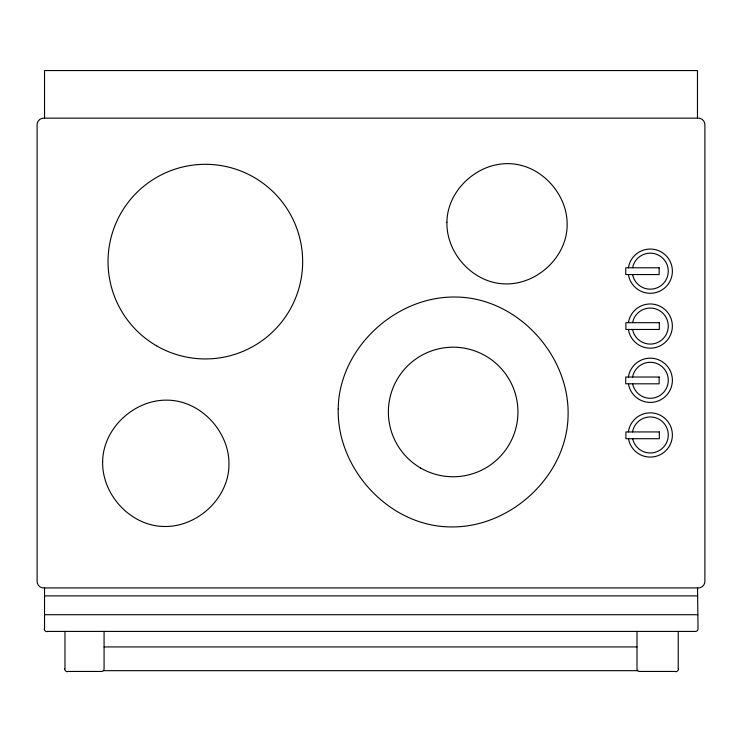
<?xml version="1.0" encoding="UTF-8"?>
<svg xmlns="http://www.w3.org/2000/svg" width="742" height="742" viewBox="0 0 742 742"><rect width="100%" height="100%" fill="white"/><g stroke="black" fill="none" stroke-linecap="round" stroke-linejoin="round"><path stroke-width="1.11" d="M697.536 587.942C701.756 588.415 705.419 584.733 704.9 580.513L704.9 125.584C705.419 121.336 701.719 117.635 697.471 118.154L44.529 118.154C40.281 117.635 36.581 121.336 37.1 125.584L37.1 580.513C36.571 584.761 40.272 588.471 44.529 587.942L697.536 587.942L698.018 628.808A2.578 2.578 0 0 1 695.439 631.423L47.098 631.414M44.529 595.891L697.647 595.891M44.529 614.71L697.86 614.71M104.075 646.922L636.998 646.922M103.342 670.675L637.73 670.675M67.559 671.445L101.496 671.445M639.576 671.445L675.647 671.445M697.471 118.154L697.471 70.555L44.529 70.555L44.529 118.154M678.216 631.414L678.216 668.876M636.998 631.414L636.998 668.876A2.578 2.578 0 0 0 639.576 671.464M104.075 631.414L104.075 668.876A2.578 2.578 0 0 1 101.506 671.454M64.981 631.414L64.981 668.876M44.529 587.942L44.529 628.836M632.574 377.01A18.003 18.003 0 0 1 660.139 365.231A18.003 18.003 0 0 1 660.352 395.208A18.003 18.003 0 0 1 632.62 383.837M628.418 267.76A22.121 22.121 0 0 1 662.309 252.614A22.121 22.121 0 0 1 662.309 289.732A22.121 22.121 0 0 1 628.418 274.586M628.4 377.01A22.121 22.121 0 0 1 662.198 361.66A22.121 22.121 0 0 1 662.411 398.779A22.121 22.121 0 0 1 628.437 383.837M632.592 267.76A18.003 18.003 0 0 1 660.25 256.185A18.003 18.003 0 0 1 660.25 286.162A18.003 18.003 0 0 1 632.592 274.586M628.363 431.918A22.121 22.121 0 0 1 661.994 416.216A22.121 22.121 0 0 1 662.606 453.325A22.121 22.121 0 0 1 628.474 438.745M632.592 322.659A18.003 18.003 0 0 1 660.25 311.083A18.003 18.003 0 0 1 660.25 341.06A18.003 18.003 0 0 1 632.592 329.485M678.485 668.876A2.829 2.829 0 0 1 675.637 671.714M47.098 631.683A2.829 2.829 0 0 1 44.26 628.836M67.559 671.723A2.829 2.829 0 0 1 64.712 668.876M628.474 322.306A22.102 22.102 0 0 1 662.383 307.596A22.102 22.102 0 0 1 662.383 344.557A22.102 22.102 0 0 1 628.474 329.847M632.527 431.918A18.003 18.003 0 0 1 659.944 419.777A18.003 18.003 0 0 1 660.547 449.754A18.003 18.003 0 0 1 632.666 438.745M102.637 461.663C101.895 494.756 130.713 526.097 164.14 526.486C197.242 527.228 228.582 498.411 228.972 464.984C229.714 431.881 200.897 400.541 167.46 400.151C134.367 399.409 103.027 428.227 102.637 461.663M338.213 408.953C336.868 469.185 389.29 526.217 450.134 526.913C510.357 528.267 567.389 475.835 568.094 415.001C569.439 354.769 517.016 297.737 456.172 297.041C395.95 295.687 338.918 348.119 338.213 408.953M446.907 222.201C446.202 253.699 473.628 283.537 505.45 283.908C536.958 284.613 566.786 257.186 567.157 225.364C567.862 193.857 540.436 164.019 508.613 163.657C477.106 162.952 447.278 190.379 446.907 222.201M659.156 267.779L625.729 267.779L625.729 274.559L659.156 274.559L659.156 267.779M659.323 322.687L625.896 322.687L625.896 329.467L659.323 329.467L659.323 322.687M659.156 377.029L625.729 377.029L625.729 383.809L659.156 383.809L659.156 377.029M659.323 431.937L625.896 431.937L625.896 438.717L659.323 438.717L659.323 431.937M420.575 467.979A64.795 64.795 0 0 0 517.944 412.19A64.795 64.795 0 0 0 420.946 355.761A64.795 64.795 0 0 0 420.575 467.979M156.404 345.735A97.313 97.313 0 0 0 302.653 261.945A97.313 97.313 0 0 0 156.961 177.19A97.313 97.313 0 0 0 156.404 345.735"/></g></svg>
